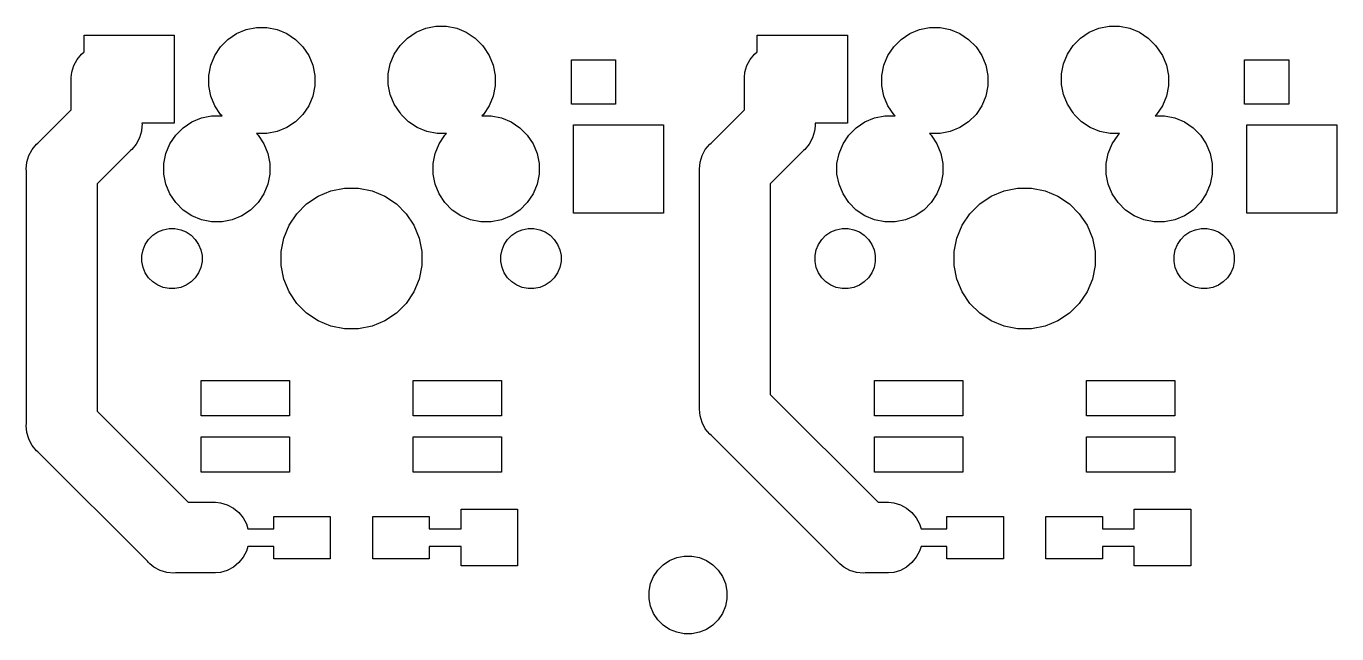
# Model space of a CAD drawing. Extents: x -9 to 124, y -88 to 15.
# Drawn here: x -9.2 to 27.89, y -10.62 to 6.58 of the extents above; entities that cross this region are included whole.
import ezdxf

# ---------------------------------------------------------------- set-up
doc = ezdxf.new("R2010")
doc.units = 0
doc.layers.add('BLACK', color=7, linetype='CONTINUOUS')

msp = doc.modelspace()

# ---------------------------------------------------------------- linework, layer by layer
at = {"layer": 'BLACK', "linetype": 'CONTINUOUS'}
for p, q in [((-7.565, 5.85251), (-7.565, 6.33)), ((-7.565, 6.33), (-5.015, 6.33)), ((-5.015, 6.33), (-5.015, 3.83)), ((-3.49619, 6.20513), (-3.25052, 6.36928)), ((-3.25052, 6.36928), (-2.97753, 6.48236)), ((-2.97753, 6.48236), (-2.68774, 6.54)), ((-2.68774, 6.54), (-2.39226, 6.54)), ((-2.39226, 6.54), (-2.10247, 6.48236)), ((-2.10247, 6.48236), (-1.82948, 6.36928)), ((-1.82948, 6.36928), (-1.58381, 6.20513)), ((1.58381, 6.24513), (1.82948, 6.40928)), ((1.82948, 6.40928), (2.10247, 6.52236)), ((2.10247, 6.52236), (2.39226, 6.58)), ((2.39226, 6.58), (2.68774, 6.58)), ((2.68774, 6.58), (2.97753, 6.52236)), ((2.97753, 6.52236), (3.25052, 6.40928)), ((3.25052, 6.40928), (3.49619, 6.24513)), ((11.485, 5.85251), (11.485, 6.33)), ((11.485, 6.33), (14.035, 6.33)), ((14.035, 6.33), (14.035, 3.83)), ((15.5538, 6.20513), (15.7995, 6.36928)), ((15.7995, 6.36928), (16.0725, 6.48236)), ((16.0725, 6.48236), (16.3623, 6.54)), ((16.3623, 6.54), (16.6577, 6.54)), ((16.6577, 6.54), (16.9475, 6.48236)), ((16.9475, 6.48236), (17.2205, 6.36928)), ((17.2205, 6.36928), (17.4662, 6.20513)), ((20.6338, 6.24513), (20.8795, 6.40928)), ((20.8795, 6.40928), (21.1525, 6.52236)), ((21.1525, 6.52236), (21.4423, 6.58)), ((21.4423, 6.58), (21.7377, 6.58)), ((21.7377, 6.58), (22.0275, 6.52236)), ((22.0275, 6.52236), (22.3005, 6.40928)), ((22.3005, 6.40928), (22.5462, 6.24513)), ((-3.86928, 5.75052), (-3.70513, 5.99619)), ((-3.70513, 5.99619), (-3.49619, 6.20513)), ((-1.58381, 6.20513), (-1.37487, 5.99619)), ((-1.37487, 5.99619), (-1.21072, 5.75052)), ((1.21072, 5.79052), (1.37487, 6.03619)), ((1.37487, 6.03619), (1.58381, 6.24513)), ((3.49619, 6.24513), (3.70513, 6.03619)), ((3.70513, 6.03619), (3.72526, 6.00606)), ((3.72526, 6.00606), (3.73513, 5.99619)), ((3.73513, 5.99619), (3.89928, 5.75052)), ((15.1807, 5.75052), (15.3449, 5.99619)), ((15.3449, 5.99619), (15.5538, 6.20513)), ((17.4662, 6.20513), (17.6751, 5.99619)), ((17.6751, 5.99619), (17.8393, 5.75052)), ((20.2607, 5.79052), (20.4249, 6.03619)), ((20.4249, 6.03619), (20.6338, 6.24513)), ((22.5462, 6.24513), (22.7551, 6.03619)), ((22.7551, 6.03619), (22.7753, 6.00606)), ((22.7753, 6.00606), (22.7851, 5.99619)), ((22.7851, 5.99619), (22.9493, 5.75052)), ((-7.85835, 5.46453), (-7.76549, 5.63826)), ((-7.76549, 5.63826), (-7.64053, 5.79053)), ((-7.64053, 5.79053), (-7.565, 5.85251)), ((-3.98236, 5.47753), (-3.86928, 5.75052)), ((-1.21072, 5.75052), (-1.09764, 5.47753)), ((1.09764, 5.51753), (1.21072, 5.79052)), ((3.89928, 5.75052), (4.01236, 5.47753)), ((6.225, 4.375), (6.225, 5.625)), ((6.225, 5.625), (7.475, 5.625)), ((7.475, 5.625), (7.475, 4.375)), ((11.1917, 5.46453), (11.2845, 5.63826)), ((11.2845, 5.63826), (11.4095, 5.79053)), ((11.4095, 5.79053), (11.485, 5.85251)), ((15.0676, 5.47753), (15.1807, 5.75052)), ((17.8393, 5.75052), (17.9524, 5.47753)), ((20.1476, 5.51753), (20.2607, 5.79052)), ((22.9493, 5.75052), (23.0624, 5.47753)), ((25.275, 4.375), (25.275, 5.625)), ((25.275, 5.625), (26.525, 5.625)), ((26.525, 5.625), (26.525, 4.375)), ((-7.93, 5.12912), (-7.91553, 5.27603)), ((-7.91553, 5.27603), (-7.85835, 5.46453)), ((-4.04, 5.18774), (-3.98236, 5.47753)), ((-1.09764, 5.47753), (-1.04, 5.18774)), ((1.04, 5.22774), (1.09764, 5.51753)), ((1.04, 4.93226), (1.04, 5.22774)), ((4.01236, 5.47753), (4.07, 5.18774)), ((11.12, 5.12912), (11.1345, 5.27603)), ((11.1345, 5.27603), (11.1917, 5.46453)), ((15.01, 5.18774), (15.0676, 5.47753)), ((17.9524, 5.47753), (18.01, 5.18774)), ((20.09, 5.22774), (20.1476, 5.51753)), ((20.09, 4.93226), (20.09, 5.22774)), ((23.0624, 5.47753), (23.12, 5.18774)), ((-7.93, 4.21421), (-7.93, 5.12912)), ((-4.04, 4.89226), (-4.04, 5.18774)), ((-3.98236, 4.60247), (-4.04, 4.89226)), ((-1.04, 4.89226), (-1.09764, 4.60247)), ((-1.04, 5.18774), (-1.04, 4.89226)), ((1.09764, 4.64247), (1.04, 4.93226)), ((4.07, 4.89226), (4.01236, 4.60247)), ((4.07, 5.18774), (4.07, 4.89226)), ((11.12, 4.21421), (11.12, 5.12912)), ((15.01, 4.89226), (15.01, 5.18774)), ((15.0676, 4.60247), (15.01, 4.89226)), ((18.01, 4.89226), (17.9524, 4.60247)), ((18.01, 5.18774), (18.01, 4.89226)), ((20.1476, 4.64247), (20.09, 4.93226)), ((23.12, 4.89226), (23.0624, 4.60247)), ((23.12, 5.18774), (23.12, 4.89226)), ((-3.86928, 4.32948), (-3.98236, 4.60247)), ((-1.09764, 4.60247), (-1.21072, 4.32948)), ((1.21072, 4.36948), (1.09764, 4.64247)), ((4.01236, 4.60247), (3.89928, 4.32948)), ((15.1807, 4.32948), (15.0676, 4.60247)), ((17.9524, 4.60247), (17.8393, 4.32948)), ((20.2607, 4.36948), (20.1476, 4.64247)), ((23.0624, 4.60247), (22.9493, 4.32948)), ((-8.87237, 3.27184), (-7.93, 4.21421)), ((-3.70513, 4.08381), (-3.86928, 4.32948)), ((-3.66109, 4.03977), (-3.70513, 4.08381)), ((-1.37487, 4.08381), (-1.58381, 3.87487)), ((-1.21072, 4.32948), (-1.37487, 4.08381)), ((1.37487, 4.12381), (1.21072, 4.36948)), ((1.38474, 4.11394), (1.37487, 4.12381)), ((1.40487, 4.08381), (1.38474, 4.11394)), ((1.61381, 3.87487), (1.40487, 4.08381)), ((3.73513, 4.08381), (3.69132, 4.04)), ((3.89928, 4.32948), (3.73513, 4.08381)), ((7.475, 4.375), (6.225, 4.375)), ((10.1776, 3.27184), (11.12, 4.21421)), ((15.3449, 4.08381), (15.1807, 4.32948)), ((15.3889, 4.03977), (15.3449, 4.08381)), ((17.6751, 4.08381), (17.4662, 3.87487)), ((17.8393, 4.32948), (17.6751, 4.08381)), ((20.4249, 4.12381), (20.2607, 4.36948)), ((20.4347, 4.11394), (20.4249, 4.12381)), ((20.4549, 4.08381), (20.4347, 4.11394)), ((20.6638, 3.87487), (20.4549, 4.08381)), ((22.7851, 4.08381), (22.7413, 4.04)), ((22.9493, 4.32948), (22.7851, 4.08381)), ((26.525, 4.375), (25.275, 4.375)), ((-5.93, 3.75088), (-5.94447, 3.60397)), ((-5.92516, 3.8), (-5.93, 3.75088)), ((-5.93, 3.75088), (-5.93, 3.75088)), ((-5.015, 3.83), (-5.92812, 3.83)), ((-5.92812, 3.83), (-5.92516, 3.8)), ((-4.76619, 3.70513), (-4.52052, 3.86928)), ((-4.52052, 3.86928), (-4.24753, 3.98236)), ((-4.24753, 3.98236), (-3.95774, 4.04)), ((-3.95774, 4.04), (-3.66226, 4.04)), ((-3.66226, 4.04), (-3.66109, 4.03977)), ((-1.82948, 3.71072), (-2.10247, 3.59764)), ((-1.58381, 3.87487), (-1.82948, 3.71072)), ((1.85948, 3.71072), (1.61381, 3.87487)), ((2.13247, 3.59764), (1.85948, 3.71072)), ((3.69132, 4.04), (3.95774, 4.04)), ((3.95774, 4.04), (4.24753, 3.98236)), ((4.24753, 3.98236), (4.52052, 3.86928)), ((4.52052, 3.86928), (4.76619, 3.70513)), ((6.285, 1.29), (6.285, 3.79)), ((6.285, 3.79), (8.835, 3.79)), ((8.835, 3.79), (8.835, 1.29)), ((13.12, 3.75088), (13.1055, 3.60397)), ((13.1248, 3.8), (13.12, 3.75088)), ((13.12, 3.75088), (13.12, 3.75088)), ((14.035, 3.83), (13.1219, 3.83)), ((13.1219, 3.83), (13.1248, 3.8)), ((14.2838, 3.70513), (14.5295, 3.86928)), ((14.5295, 3.86928), (14.8025, 3.98236)), ((14.8025, 3.98236), (15.0923, 4.04)), ((15.0923, 4.04), (15.3877, 4.04)), ((15.3877, 4.04), (15.3889, 4.03977)), ((17.2205, 3.71072), (16.9475, 3.59764)), ((17.4662, 3.87487), (17.2205, 3.71072)), ((20.9095, 3.71072), (20.6638, 3.87487)), ((21.1825, 3.59764), (20.9095, 3.71072)), ((22.7413, 4.04), (23.0077, 4.04)), ((23.0077, 4.04), (23.2975, 3.98236)), ((23.2975, 3.98236), (23.5705, 3.86928)), ((23.5705, 3.86928), (23.8162, 3.70513)), ((25.335, 1.29), (25.335, 3.79)), ((25.335, 3.79), (27.885, 3.79)), ((27.885, 3.79), (27.885, 1.29)), ((-6.00165, 3.41546), (-6.09451, 3.24174)), ((-5.94447, 3.60397), (-6.00165, 3.41546)), ((-5.13928, 3.25052), (-4.97513, 3.49619)), ((-4.97513, 3.49619), (-4.76619, 3.70513)), ((-2.68774, 3.54), (-2.68891, 3.54023)), ((-2.68891, 3.54023), (-2.64487, 3.49619)), ((-2.39226, 3.54), (-2.68774, 3.54)), ((-2.64487, 3.49619), (-2.48072, 3.25052)), ((-2.10247, 3.59764), (-2.39226, 3.54)), ((2.42226, 3.54), (2.13247, 3.59764)), ((2.68868, 3.54), (2.42226, 3.54)), ((2.48072, 3.25052), (2.64487, 3.49619)), ((2.64487, 3.49619), (2.68868, 3.54)), ((4.76619, 3.70513), (4.97513, 3.49619)), ((4.97513, 3.49619), (5.13928, 3.25052)), ((13.0483, 3.41546), (12.9555, 3.24174)), ((13.1055, 3.60397), (13.0483, 3.41546)), ((13.9107, 3.25052), (14.0749, 3.49619)), ((14.0749, 3.49619), (14.2838, 3.70513)), ((16.3623, 3.54), (16.3611, 3.54023)), ((16.3611, 3.54023), (16.4051, 3.49619)), ((16.6577, 3.54), (16.3623, 3.54)), ((16.4051, 3.49619), (16.5693, 3.25052)), ((16.9475, 3.59764), (16.6577, 3.54)), ((21.4723, 3.54), (21.1825, 3.59764)), ((21.7387, 3.54), (21.4723, 3.54)), ((21.5307, 3.25052), (21.6949, 3.49619)), ((21.6949, 3.49619), (21.7387, 3.54)), ((23.8162, 3.70513), (24.0251, 3.49619)), ((24.0251, 3.49619), (24.1893, 3.25052)), ((-9.12835, 2.91453), (-9.04764, 3.06553)), ((-9.04764, 3.06553), (-9.03549, 3.08826)), ((-9.03549, 3.08826), (-8.91053, 3.24053)), ((-8.91053, 3.24053), (-8.87237, 3.27184)), ((-6.25763, 3.05815), (-7.2, 2.11579)), ((-6.21947, 3.08947), (-6.25763, 3.05815)), ((-6.09451, 3.24174), (-6.21947, 3.08947)), ((-5.31, 2.68774), (-5.25236, 2.97753)), ((-5.25236, 2.97753), (-5.13928, 3.25052)), ((-2.48072, 3.25052), (-2.36764, 2.97753)), ((-2.36764, 2.97753), (-2.31, 2.68774)), ((2.31, 2.68774), (2.36764, 2.97753)), ((2.36764, 2.97753), (2.48072, 3.25052)), ((5.13928, 3.25052), (5.25236, 2.97753)), ((5.25236, 2.97753), (5.31, 2.68774)), ((9.92165, 2.91453), (10.0024, 3.06553)), ((10.0024, 3.06553), (10.0145, 3.08826)), ((10.0145, 3.08826), (10.1395, 3.24053)), ((10.1395, 3.24053), (10.1776, 3.27184)), ((12.7924, 3.05815), (11.85, 2.11579)), ((12.8305, 3.08947), (12.7924, 3.05815)), ((12.9555, 3.24174), (12.8305, 3.08947)), ((13.74, 2.68774), (13.7976, 2.97753)), ((13.7976, 2.97753), (13.9107, 3.25052)), ((16.5693, 3.25052), (16.6824, 2.97753)), ((16.6824, 2.97753), (16.74, 2.68774)), ((21.36, 2.68774), (21.4176, 2.97753)), ((21.4176, 2.97753), (21.5307, 3.25052)), ((24.1893, 3.25052), (24.3024, 2.97753)), ((24.3024, 2.97753), (24.36, 2.68774)), ((-9.20484, 2.53), (-9.18553, 2.72603)), ((-9.18553, 2.72603), (-9.12835, 2.91453)), ((-5.31, 2.39226), (-5.31, 2.68774)), ((-2.31, 2.68774), (-2.31, 2.39226)), ((2.31, 2.39226), (2.31, 2.68774)), ((5.31, 2.68774), (5.31, 2.39226)), ((9.84516, 2.53), (9.86447, 2.72603)), ((9.86447, 2.72603), (9.92165, 2.91453)), ((13.74, 2.39226), (13.74, 2.68774)), ((16.74, 2.68774), (16.74, 2.39226)), ((21.36, 2.39226), (21.36, 2.68774)), ((24.36, 2.68774), (24.36, 2.39226)), ((-9.2, 2.48087), (-9.20484, 2.53)), ((-9.2, -0.14412), (-9.2, 2.48087)), ((-5.25236, 2.10247), (-5.31, 2.39226)), ((-2.31, 2.39226), (-2.36764, 2.10247)), ((2.36764, 2.10247), (2.31, 2.39226)), ((5.31, 2.39226), (5.25236, 2.10247)), ((9.85, 2.48087), (9.84516, 2.53)), ((9.85, -0.14412), (9.85, 2.48087)), ((13.7976, 2.10247), (13.74, 2.39226)), ((16.74, 2.39226), (16.6824, 2.10247)), ((21.4176, 2.10247), (21.36, 2.39226)), ((24.36, 2.39226), (24.3024, 2.10247)), ((-7.2, 2.11579), (-7.2, -4.31716)), ((-5.13928, 1.82948), (-5.25236, 2.10247)), ((-2.36764, 2.10247), (-2.48072, 1.82948)), ((-0.94447, 1.76697), (-0.5816, 1.91728)), ((-0.5816, 1.91728), (-0.19638, 1.9939)), ((-0.19638, 1.9939), (0.19638, 1.9939)), ((0.19638, 1.9939), (0.5816, 1.91728)), ((0.5816, 1.91728), (0.94447, 1.76697)), ((2.48072, 1.82948), (2.36764, 2.10247)), ((5.25236, 2.10247), (5.13928, 1.82948)), ((11.85, 2.11579), (11.85, -3.84579)), ((13.9107, 1.82948), (13.7976, 2.10247)), ((16.6824, 2.10247), (16.5693, 1.82948)), ((18.1055, 1.76697), (18.4684, 1.91728)), ((18.4684, 1.91728), (18.8536, 1.9939)), ((18.8536, 1.9939), (19.2464, 1.9939)), ((19.2464, 1.9939), (19.6316, 1.91728)), ((19.6316, 1.91728), (19.9945, 1.76697)), ((21.5307, 1.82948), (21.4176, 2.10247)), ((24.3024, 2.10247), (24.1893, 1.82948)), ((-4.97513, 1.58381), (-5.13928, 1.82948)), ((-4.76619, 1.37487), (-4.97513, 1.58381)), ((-2.64487, 1.58381), (-2.85381, 1.37487)), ((-2.48072, 1.82948), (-2.64487, 1.58381)), ((-1.54876, 1.27104), (-1.27104, 1.54876)), ((-1.27104, 1.54876), (-0.94447, 1.76697)), ((0.94447, 1.76697), (1.27104, 1.54876)), ((1.27104, 1.54876), (1.54876, 1.27104)), ((2.64487, 1.58381), (2.48072, 1.82948)), ((2.85381, 1.37487), (2.64487, 1.58381)), ((4.97513, 1.58381), (4.76619, 1.37487)), ((5.13928, 1.82948), (4.97513, 1.58381)), ((14.0749, 1.58381), (13.9107, 1.82948)), ((14.2838, 1.37487), (14.0749, 1.58381)), ((16.4051, 1.58381), (16.1962, 1.37487)), ((16.5693, 1.82948), (16.4051, 1.58381)), ((17.5012, 1.27104), (17.779, 1.54876)), ((17.779, 1.54876), (18.1055, 1.76697)), ((19.9945, 1.76697), (20.321, 1.54876)), ((20.321, 1.54876), (20.5988, 1.27104)), ((21.6949, 1.58381), (21.5307, 1.82948)), ((21.9038, 1.37487), (21.6949, 1.58381)), ((24.0251, 1.58381), (23.8162, 1.37487)), ((24.1893, 1.82948), (24.0251, 1.58381)), ((-4.52052, 1.21072), (-4.76619, 1.37487)), ((-4.24753, 1.09764), (-4.52052, 1.21072)), ((-3.09948, 1.21072), (-3.37247, 1.09764)), ((-2.85381, 1.37487), (-3.09948, 1.21072)), ((-1.76697, 0.94447), (-1.54876, 1.27104)), ((1.54876, 1.27104), (1.76697, 0.94447)), ((3.09948, 1.21072), (2.85381, 1.37487)), ((3.37247, 1.09764), (3.09948, 1.21072)), ((4.52052, 1.21072), (4.24753, 1.09764)), ((4.76619, 1.37487), (4.52052, 1.21072)), ((8.835, 1.29), (6.285, 1.29)), ((14.5295, 1.21072), (14.2838, 1.37487)), ((14.8025, 1.09764), (14.5295, 1.21072)), ((15.9505, 1.21072), (15.6775, 1.09764)), ((16.1962, 1.37487), (15.9505, 1.21072)), ((17.283, 0.94447), (17.5012, 1.27104)), ((20.5988, 1.27104), (20.817, 0.94447)), ((22.1495, 1.21072), (21.9038, 1.37487)), ((22.4225, 1.09764), (22.1495, 1.21072)), ((23.5705, 1.21072), (23.2975, 1.09764)), ((23.8162, 1.37487), (23.5705, 1.21072)), ((27.885, 1.29), (25.335, 1.29)), ((-5.62242, 0.66094), (-5.48305, 0.75406)), ((-5.48305, 0.75406), (-5.3282, 0.8182)), ((-5.3282, 0.8182), (-5.16381, 0.8509)), ((-5.16381, 0.8509), (-4.99619, 0.8509)), ((-4.99619, 0.8509), (-4.8318, 0.8182)), ((-4.8318, 0.8182), (-4.67695, 0.75406)), ((-4.67695, 0.75406), (-4.53758, 0.66094)), ((-3.95774, 1.04), (-4.24753, 1.09764)), ((-3.66226, 1.04), (-3.95774, 1.04)), ((-3.37247, 1.09764), (-3.66226, 1.04)), ((-1.91728, 0.5816), (-1.76697, 0.94447)), ((1.76697, 0.94447), (1.91728, 0.5816)), ((3.66226, 1.04), (3.37247, 1.09764)), ((3.95774, 1.04), (3.66226, 1.04)), ((4.24753, 1.09764), (3.95774, 1.04)), ((4.53758, 0.66094), (4.67695, 0.75406)), ((4.67695, 0.75406), (4.8318, 0.8182)), ((4.8318, 0.8182), (4.99619, 0.8509)), ((4.99619, 0.8509), (5.16381, 0.8509)), ((5.16381, 0.8509), (5.3282, 0.8182)), ((5.3282, 0.8182), (5.48305, 0.75406)), ((5.48305, 0.75406), (5.62242, 0.66094)), ((13.4276, 0.66094), (13.5669, 0.75406)), ((13.5669, 0.75406), (13.7218, 0.8182)), ((13.7218, 0.8182), (13.8862, 0.8509)), ((13.8862, 0.8509), (14.0538, 0.8509)), ((14.0538, 0.8509), (14.2182, 0.8182)), ((14.2182, 0.8182), (14.3731, 0.75406)), ((14.3731, 0.75406), (14.5124, 0.66094)), ((15.0923, 1.04), (14.8025, 1.09764)), ((15.3877, 1.04), (15.0923, 1.04)), ((15.6775, 1.09764), (15.3877, 1.04)), ((17.1327, 0.5816), (17.283, 0.94447)), ((20.817, 0.94447), (20.9673, 0.5816)), ((22.7123, 1.04), (22.4225, 1.09764)), ((23.0077, 1.04), (22.7123, 1.04)), ((23.2975, 1.09764), (23.0077, 1.04)), ((23.5876, 0.66094), (23.7269, 0.75406)), ((23.7269, 0.75406), (23.8818, 0.8182)), ((23.8818, 0.8182), (24.0462, 0.8509)), ((24.0462, 0.8509), (24.2138, 0.8509)), ((24.2138, 0.8509), (24.3782, 0.8182)), ((24.3782, 0.8182), (24.5331, 0.75406)), ((24.5331, 0.75406), (24.6724, 0.66094)), ((-5.8982, 0.2482), (-5.83406, 0.40305)), ((-5.83406, 0.40305), (-5.74094, 0.54242)), ((-5.74094, 0.54242), (-5.62242, 0.66094)), ((-4.53758, 0.66094), (-4.41906, 0.54242)), ((-4.41906, 0.54242), (-4.32594, 0.40305)), ((-4.32594, 0.40305), (-4.2618, 0.2482)), ((-1.9939, 0.19638), (-1.91728, 0.5816)), ((1.91728, 0.5816), (1.9939, 0.19638)), ((4.2618, 0.2482), (4.32594, 0.40305)), ((4.32594, 0.40305), (4.41906, 0.54242)), ((4.41906, 0.54242), (4.53758, 0.66094)), ((5.62242, 0.66094), (5.74094, 0.54242)), ((5.74094, 0.54242), (5.83406, 0.40305)), ((5.83406, 0.40305), (5.8982, 0.2482)), ((13.1518, 0.2482), (13.2159, 0.40305)), ((13.2159, 0.40305), (13.3091, 0.54242)), ((13.3091, 0.54242), (13.4276, 0.66094)), ((14.5124, 0.66094), (14.6309, 0.54242)), ((14.6309, 0.54242), (14.7241, 0.40305)), ((14.7241, 0.40305), (14.7882, 0.2482)), ((17.0561, 0.19638), (17.1327, 0.5816)), ((20.9673, 0.5816), (21.0439, 0.19638)), ((23.3118, 0.2482), (23.3759, 0.40305)), ((23.3759, 0.40305), (23.4691, 0.54242)), ((23.4691, 0.54242), (23.5876, 0.66094)), ((24.6724, 0.66094), (24.7909, 0.54242)), ((24.7909, 0.54242), (24.8841, 0.40305)), ((24.8841, 0.40305), (24.9482, 0.2482)), ((-5.9309, 0.08381), (-5.8982, 0.2482)), ((-5.9309, -0.08381), (-5.9309, 0.08381)), ((-4.2618, 0.2482), (-4.2291, 0.08381)), ((-4.2291, 0.08381), (-4.2291, -0.08381)), ((-1.9939, -0.19638), (-1.9939, 0.19638)), ((1.9939, 0.19638), (1.9939, -0.19638)), ((4.2291, 0.08381), (4.2618, 0.2482)), ((4.2291, -0.08381), (4.2291, 0.08381)), ((5.8982, 0.2482), (5.9309, 0.08381)), ((5.9309, 0.08381), (5.9309, -0.08381)), ((13.1191, 0.08381), (13.1518, 0.2482)), ((13.1191, -0.08381), (13.1191, 0.08381)), ((14.7882, 0.2482), (14.8209, 0.08381)), ((14.8209, 0.08381), (14.8209, -0.08381)), ((17.0561, -0.19638), (17.0561, 0.19638)), ((21.0439, 0.19638), (21.0439, -0.19638)), ((23.2791, 0.08381), (23.3118, 0.2482)), ((23.2791, -0.08381), (23.2791, 0.08381)), ((24.9482, 0.2482), (24.9809, 0.08381)), ((24.9809, 0.08381), (24.9809, -0.08381)), ((-9.2, -0.14413), (-9.2, -0.14412)), ((-9.2, -4.68225), (-9.2, -0.14413)), ((-5.8982, -0.2482), (-5.9309, -0.08381)), ((-5.83406, -0.40305), (-5.8982, -0.2482)), ((-4.2618, -0.2482), (-4.32594, -0.40305)), ((-4.2291, -0.08381), (-4.2618, -0.2482)), ((-1.91728, -0.5816), (-1.9939, -0.19638)), ((1.9939, -0.19638), (1.91728, -0.5816)), ((4.2618, -0.2482), (4.2291, -0.08381)), ((4.32594, -0.40305), (4.2618, -0.2482)), ((5.8982, -0.2482), (5.83406, -0.40305)), ((5.9309, -0.08381), (5.8982, -0.2482)), ((9.85, -0.14413), (9.85, -0.14412)), ((9.85, -4.21088), (9.85, -0.14413)), ((13.1518, -0.2482), (13.1191, -0.08381)), ((13.2159, -0.40305), (13.1518, -0.2482)), ((14.7882, -0.2482), (14.7241, -0.40305)), ((14.8209, -0.08381), (14.7882, -0.2482)), ((17.1327, -0.5816), (17.0561, -0.19638)), ((21.0439, -0.19638), (20.9673, -0.5816)), ((23.3118, -0.2482), (23.2791, -0.08381)), ((23.3759, -0.40305), (23.3118, -0.2482)), ((24.9482, -0.2482), (24.8841, -0.40305)), ((24.9809, -0.08381), (24.9482, -0.2482)), ((-5.74094, -0.54242), (-5.83406, -0.40305)), ((-5.62242, -0.66094), (-5.74094, -0.54242)), ((-5.48305, -0.75406), (-5.62242, -0.66094)), ((-4.53758, -0.66094), (-4.67695, -0.75406)), ((-4.41906, -0.54242), (-4.53758, -0.66094)), ((-4.32594, -0.40305), (-4.41906, -0.54242)), ((-1.76697, -0.94447), (-1.91728, -0.5816)), ((1.91728, -0.5816), (1.76697, -0.94447)), ((4.41906, -0.54242), (4.32594, -0.40305)), ((4.53758, -0.66094), (4.41906, -0.54242)), ((4.67695, -0.75406), (4.53758, -0.66094)), ((5.62242, -0.66094), (5.48305, -0.75406)), ((5.74094, -0.54242), (5.62242, -0.66094)), ((5.83406, -0.40305), (5.74094, -0.54242)), ((13.3091, -0.54242), (13.2159, -0.40305)), ((13.4276, -0.66094), (13.3091, -0.54242)), ((13.5669, -0.75406), (13.4276, -0.66094)), ((14.5124, -0.66094), (14.3731, -0.75406)), ((14.6309, -0.54242), (14.5124, -0.66094)), ((14.7241, -0.40305), (14.6309, -0.54242)), ((17.283, -0.94447), (17.1327, -0.5816)), ((20.9673, -0.5816), (20.817, -0.94447)), ((23.4691, -0.54242), (23.3759, -0.40305)), ((23.5876, -0.66094), (23.4691, -0.54242)), ((23.7269, -0.75406), (23.5876, -0.66094)), ((24.6724, -0.66094), (24.5331, -0.75406)), ((24.7909, -0.54242), (24.6724, -0.66094)), ((24.8841, -0.40305), (24.7909, -0.54242)), ((-5.3282, -0.8182), (-5.48305, -0.75406)), ((-5.16381, -0.8509), (-5.3282, -0.8182)), ((-4.99619, -0.8509), (-5.16381, -0.8509)), ((-4.8318, -0.8182), (-4.99619, -0.8509)), ((-4.67695, -0.75406), (-4.8318, -0.8182)), ((-1.54876, -1.27104), (-1.76697, -0.94447)), ((1.76697, -0.94447), (1.54876, -1.27104)), ((4.8318, -0.8182), (4.67695, -0.75406)), ((4.99619, -0.8509), (4.8318, -0.8182)), ((5.16381, -0.8509), (4.99619, -0.8509)), ((5.3282, -0.8182), (5.16381, -0.8509)), ((5.48305, -0.75406), (5.3282, -0.8182)), ((13.7218, -0.8182), (13.5669, -0.75406)), ((13.8862, -0.8509), (13.7218, -0.8182)), ((14.0538, -0.8509), (13.8862, -0.8509)), ((14.2182, -0.8182), (14.0538, -0.8509)), ((14.3731, -0.75406), (14.2182, -0.8182)), ((17.5012, -1.27104), (17.283, -0.94447)), ((20.817, -0.94447), (20.5988, -1.27104)), ((23.8818, -0.8182), (23.7269, -0.75406)), ((24.0462, -0.8509), (23.8818, -0.8182)), ((24.2138, -0.8509), (24.0462, -0.8509)), ((24.3782, -0.8182), (24.2138, -0.8509)), ((24.5331, -0.75406), (24.3782, -0.8182)), ((-1.27104, -1.54876), (-1.54876, -1.27104)), ((1.54876, -1.27104), (1.27104, -1.54876)), ((17.779, -1.54876), (17.5012, -1.27104)), ((20.5988, -1.27104), (20.321, -1.54876)), ((-0.94447, -1.76697), (-1.27104, -1.54876)), ((-0.5816, -1.91728), (-0.94447, -1.76697)), ((0.94447, -1.76697), (0.5816, -1.91728)), ((1.27104, -1.54876), (0.94447, -1.76697)), ((18.1055, -1.76697), (17.779, -1.54876)), ((18.4684, -1.91728), (18.1055, -1.76697)), ((19.9945, -1.76697), (19.6316, -1.91728)), ((20.321, -1.54876), (19.9945, -1.76697)), ((-0.19638, -1.9939), (-0.5816, -1.91728)), ((0.19638, -1.9939), (-0.19638, -1.9939)), ((0.5816, -1.91728), (0.19638, -1.9939)), ((18.8536, -1.9939), (18.4684, -1.91728)), ((19.2464, -1.9939), (18.8536, -1.9939)), ((19.6316, -1.91728), (19.2464, -1.9939)), ((-4.25, -4.45), (-4.25, -3.45)), ((-4.25, -3.45), (-1.75, -3.45)), ((-1.75, -3.45), (-1.75, -4.45)), ((1.75, -4.45), (1.75, -3.45)), ((1.75, -3.45), (4.25, -3.45)), ((4.25, -3.45), (4.25, -4.45)), ((14.8, -4.45), (14.8, -3.45)), ((14.8, -3.45), (17.3, -3.45)), ((17.3, -3.45), (17.3, -4.45)), ((20.8, -4.45), (20.8, -3.45)), ((20.8, -3.45), (23.3, -3.45)), ((23.3, -3.45), (23.3, -4.45)), ((11.85, -3.84579), (14.9042, -6.9)), ((-7.2, -4.31716), (-4.61716, -6.9)), ((-1.75, -4.45), (-4.25, -4.45)), ((4.25, -4.45), (1.75, -4.45)), ((9.84516, -4.26), (9.85, -4.21088)), ((9.86447, -4.45604), (9.84516, -4.26)), ((17.3, -4.45), (14.8, -4.45)), ((23.3, -4.45), (20.8, -4.45)), ((-9.20484, -4.73137), (-9.2, -4.68225)), ((-9.18553, -4.9274), (-9.20484, -4.73137)), ((9.8926, -4.54876), (9.86447, -4.45604)), ((9.92165, -4.64454), (9.8926, -4.54876)), ((10.0145, -4.81826), (9.92165, -4.64454)), ((10.1395, -4.97053), (10.0145, -4.81826)), ((-9.13317, -5.1), (-9.18553, -4.9274)), ((-9.12835, -5.1159), (-9.13317, -5.1)), ((-9.03549, -5.28963), (-9.12835, -5.1159)), ((-4.25, -6.05), (-4.25, -5.05)), ((-4.25, -5.05), (-1.75, -5.05)), ((-1.75, -5.05), (-1.75, -6.05)), ((1.75, -6.05), (1.75, -5.05)), ((1.75, -5.05), (4.25, -5.05)), ((4.25, -5.05), (4.25, -6.05)), ((10.1776, -5.00185), (10.1395, -4.97053)), ((13.7482, -8.57237), (10.1776, -5.00185)), ((14.8, -6.05), (14.8, -5.05)), ((14.8, -5.05), (17.3, -5.05)), ((17.3, -5.05), (17.3, -6.05)), ((20.8, -6.05), (20.8, -5.05)), ((20.8, -5.05), (23.3, -5.05)), ((23.3, -5.05), (23.3, -6.05)), ((-8.91053, -5.4419), (-9.03549, -5.28963)), ((-8.87236, -5.47322), (-8.91053, -5.4419)), ((-5.77321, -8.57237), (-8.87236, -5.47322)), ((-1.75, -6.05), (-4.25, -6.05)), ((4.25, -6.05), (1.75, -6.05)), ((17.3, -6.05), (14.8, -6.05)), ((23.3, -6.05), (20.8, -6.05)), ((-4.61716, -6.9), (-3.85088, -6.9)), ((-3.85088, -6.9), (-3.70397, -6.91447)), ((-3.70397, -6.91447), (-3.51546, -6.97165)), ((-3.51546, -6.97165), (-3.34174, -7.06451)), ((14.9042, -6.9), (15.1991, -6.9)), ((15.1991, -6.9), (15.346, -6.91447)), ((15.346, -6.91447), (15.5345, -6.97165)), ((15.5345, -6.97165), (15.7083, -7.06451)), ((-3.34174, -7.06451), (-3.18947, -7.18947)), ((-3.18947, -7.18947), (-3.06451, -7.34174)), ((-3.06451, -7.34174), (-2.97165, -7.51546)), ((-2.2, -7.65), (-2.2, -7.3)), ((-2.2, -7.3), (-0.6, -7.3)), ((-0.6, -7.3), (-0.6, -8.5)), ((0.6, -8.5), (0.6, -7.3)), ((0.6, -7.3), (2.2, -7.3)), ((2.2, -7.3), (2.2, -7.65)), ((3.1, -7.65), (3.1, -7.1)), ((3.1, -7.1), (4.7, -7.1)), ((4.7, -7.1), (4.7, -8.7)), ((15.7083, -7.06451), (15.8605, -7.18947)), ((15.8605, -7.18947), (15.9855, -7.34174)), ((15.9855, -7.34174), (16.0783, -7.51546)), ((16.85, -7.65), (16.85, -7.3)), ((16.85, -7.3), (18.45, -7.3)), ((18.45, -7.3), (18.45, -8.5)), ((19.65, -8.5), (19.65, -7.3)), ((19.65, -7.3), (21.25, -7.3)), ((21.25, -7.3), (21.25, -7.65)), ((22.15, -7.65), (22.15, -7.1)), ((22.15, -7.1), (23.75, -7.1)), ((23.75, -7.1), (23.75, -8.7)), ((-2.97165, -7.51546), (-2.93084, -7.65)), ((-2.93084, -7.65), (-2.2, -7.65)), ((2.2, -7.65), (3.1, -7.65)), ((16.0783, -7.51546), (16.1192, -7.65)), ((16.1192, -7.65), (16.85, -7.65)), ((21.25, -7.65), (22.15, -7.65)), ((-2.93084, -8.15), (-2.97165, -8.28453)), ((-2.2, -8.15), (-2.93084, -8.15)), ((-2.2, -8.5), (-2.2, -8.15)), ((3.1, -8.15), (2.2, -8.15)), ((2.2, -8.15), (2.2, -8.5)), ((3.1, -8.7), (3.1, -8.15)), ((16.1192, -8.15), (16.0783, -8.28453)), ((16.85, -8.15), (16.1192, -8.15)), ((16.85, -8.5), (16.85, -8.15)), ((22.15, -8.15), (21.25, -8.15)), ((21.25, -8.15), (21.25, -8.5)), ((22.15, -8.7), (22.15, -8.15)), ((-3.06451, -8.45826), (-3.18947, -8.61053)), ((-2.97165, -8.28453), (-3.06451, -8.45826)), ((-0.6, -8.5), (-2.2, -8.5)), ((2.2, -8.5), (0.6, -8.5)), ((9.00395, -8.55019), (9.20414, -8.46727)), ((9.20414, -8.46727), (9.41666, -8.425)), ((9.41666, -8.425), (9.63334, -8.425)), ((9.63334, -8.425), (9.84586, -8.46727)), ((9.84586, -8.46727), (10.046, -8.55019)), ((15.9855, -8.45826), (15.8605, -8.61053)), ((16.0783, -8.28453), (15.9855, -8.45826)), ((18.45, -8.5), (16.85, -8.5)), ((21.25, -8.5), (19.65, -8.5)), ((-5.7419, -8.61053), (-5.77321, -8.57237)), ((-5.70374, -8.64184), (-5.7419, -8.61053)), ((-5.58963, -8.73549), (-5.70374, -8.64184)), ((-5.4159, -8.82835), (-5.58963, -8.73549)), ((-5.2274, -8.88553), (-5.4159, -8.82835)), ((-5.03137, -8.90484), (-5.2274, -8.88553)), ((-4.98225, -8.9), (-5.03137, -8.90484)), ((-3.85088, -8.9), (-4.98225, -8.9)), ((-3.70397, -8.88553), (-3.85088, -8.9)), ((-3.51546, -8.82835), (-3.70397, -8.88553)), ((-3.34174, -8.73549), (-3.51546, -8.82835)), ((-3.18947, -8.61053), (-3.34174, -8.73549)), ((4.7, -8.7), (3.1, -8.7)), ((8.55019, -9.00395), (8.67057, -8.82379)), ((8.67057, -8.82379), (8.82379, -8.67057)), ((8.82379, -8.67057), (9.00395, -8.55019)), ((10.046, -8.55019), (10.2262, -8.67057)), ((10.2262, -8.67057), (10.3794, -8.82379)), ((10.3794, -8.82379), (10.4998, -9.00395)), ((13.7795, -8.61053), (13.7482, -8.57237)), ((13.8176, -8.64184), (13.7795, -8.61053)), ((13.9317, -8.73549), (13.8176, -8.64184)), ((14.1055, -8.82835), (13.9317, -8.73549)), ((14.294, -8.88553), (14.1055, -8.82835)), ((14.49, -8.90484), (14.294, -8.88553)), ((14.5391, -8.9), (14.49, -8.90484)), ((15.1991, -8.9), (14.5391, -8.9)), ((15.346, -8.88553), (15.1991, -8.9)), ((15.5345, -8.82835), (15.346, -8.88553)), ((15.7083, -8.73549), (15.5345, -8.82835)), ((15.8605, -8.61053), (15.7083, -8.73549)), ((23.75, -8.7), (22.15, -8.7)), ((8.425, -9.41666), (8.46727, -9.20414)), ((8.46727, -9.20414), (8.55019, -9.00395)), ((10.4998, -9.00395), (10.5827, -9.20414)), ((10.5827, -9.20414), (10.625, -9.41666)), ((8.425, -9.63334), (8.425, -9.41666)), ((8.46727, -9.84586), (8.425, -9.63334)), ((10.625, -9.63334), (10.5827, -9.84586)), ((10.625, -9.41666), (10.625, -9.63334)), ((8.55019, -10.046), (8.46727, -9.84586)), ((10.5827, -9.84586), (10.4998, -10.046)), ((8.67057, -10.2262), (8.55019, -10.046)), ((8.82379, -10.3794), (8.67057, -10.2262)), ((9.00395, -10.4998), (8.82379, -10.3794)), ((10.2262, -10.3794), (10.046, -10.4998)), ((10.3794, -10.2262), (10.2262, -10.3794)), ((10.4998, -10.046), (10.3794, -10.2262)), ((9.20414, -10.5827), (9.00395, -10.4998)), ((9.41666, -10.625), (9.20414, -10.5827)), ((9.63334, -10.625), (9.41666, -10.625)), ((9.84586, -10.5827), (9.63334, -10.625)), ((10.046, -10.4998), (9.84586, -10.5827))]:
    msp.add_line(p, q, dxfattribs=at)

doc.saveas('drawing.dxf')
